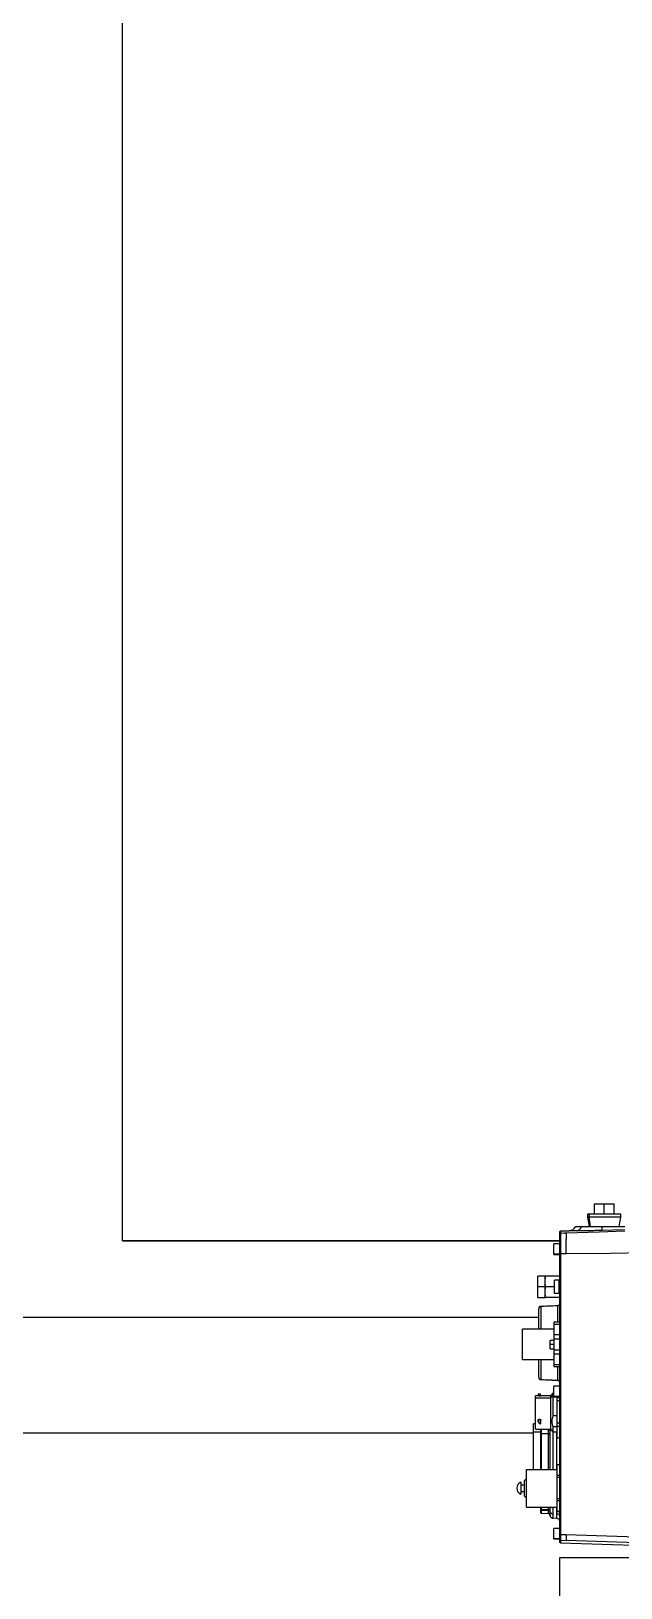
# Model space of a CAD drawing. Header units: millimetres. Extents: x -356 to 237, y 0 to 365.
# Drawn here: x 85.37 to 100.71, y 37.41 to 77.9 of the extents above; entities that cross this region are included whole.
import ezdxf

# ---------------------------------------------------------------- set-up
doc = ezdxf.new("R2010")
doc.units = ezdxf.units.MM

msp = doc.modelspace()

# ---------------------------------------------------------------- linework, layer by layer
at = {"color": 7, "linetype": 'Continuous', "lineweight": 25}
for p, q in [((87.741, 46.437), (87.741, 85.807)), ((87.741, 46.437), (87.741, 85.807)), ((100.007, 47.4), (100.007, 47.124)), ((100.007, 47.4), (100.269, 47.4)), ((100.269, 47.124), (100.269, 47.4)), ((100.269, 47.4), (100.53, 47.4)), ((100.53, 47.124), (100.53, 47.4)), ((99.835, 47.124), (99.835, 47.045)), ((99.877, 47.124), (99.835, 47.124)), ((99.835, 47.045), (99.879, 46.809)), ((99.877, 47.045), (99.835, 47.045)), ((99.877, 47.124), (99.877, 47.045)), ((100.702, 47.124), (99.877, 47.124)), ((100.702, 47.045), (99.877, 47.045)), ((99.916, 46.809), (99.877, 47.045)), ((100.658, 46.809), (100.702, 47.045)), ((100.702, 47.045), (100.702, 47.124)), ((99.119, 46.616), (99.119, 46.67)), ((99.119, 46.093), (99.119, 46.616)), ((99.138, 46.69), (99.361, 46.698)), ((99.138, 46.69), (99.138, 46.636)), ((99.138, 46.636), (99.138, 46.1)), ((99.284, 46.641), (99.284, 46.48)), ((99.532, 46.809), (99.681, 46.809)), ((99.681, 46.809), (100.219, 46.809)), ((100.802, 46.723), (100.212, 46.704)), ((100.219, 46.809), (100.809, 46.809)), ((99.119, 46.437), (87.741, 46.437)), ((87.741, 46.437), (99.119, 46.437)), ((99.119, 46.356), (98.961, 46.356)), ((98.961, 46.086), (98.961, 46.356)), ((99.284, 46.392), (99.284, 46.48)), ((99.284, 46.102), (99.284, 46.392)), ((99.119, 46.086), (98.961, 46.086)), ((98.961, 46.081), (98.961, 46.086)), ((98.961, 46.081), (99.119, 46.081)), ((99.119, 38.8), (99.119, 46.093)), ((99.138, 46.1), (99.138, 38.8)), ((98.725, 45.512), (98.548, 45.512)), ((98.548, 45.237), (98.548, 45.512)), ((98.737, 45.515), (98.725, 45.378)), ((98.725, 45.512), (98.737, 45.515)), ((98.725, 45.512), (98.725, 45.378)), ((98.725, 45.378), (98.725, 45.237)), ((98.725, 45.378), (98.737, 45.242)), ((99.108, 45.515), (98.737, 45.515)), ((98.981, 45.06), (98.981, 45.413)), ((99.099, 45.413), (98.981, 45.413)), ((99.111, 45.414), (99.099, 45.413)), ((99.099, 45.237), (99.099, 45.413)), ((99.108, 45.515), (99.116, 45.416)), ((99.119, 45.512), (99.108, 45.515)), ((99.111, 45.237), (99.111, 45.414)), ((98.725, 45.237), (98.548, 45.237)), ((98.548, 44.961), (98.548, 45.237)), ((98.548, 44.961), (98.725, 44.961)), ((98.737, 45.242), (98.725, 45.103)), ((98.725, 45.237), (98.725, 45.103)), ((98.725, 45.103), (98.737, 44.964)), ((98.725, 45.103), (98.725, 44.961)), ((98.737, 44.964), (98.725, 44.961)), ((98.725, 44.961), (98.737, 44.959)), ((98.737, 45.242), (98.981, 45.242)), ((99.108, 44.964), (98.737, 44.964)), ((99.108, 44.959), (98.737, 44.959)), ((99.099, 45.06), (98.981, 45.06)), ((99.099, 45.237), (99.111, 45.237)), ((99.099, 45.06), (99.099, 45.237)), ((99.099, 45.06), (99.111, 45.06)), ((99.115, 45.058), (99.108, 44.964)), ((99.108, 44.964), (99.119, 44.961)), ((99.119, 44.961), (99.108, 44.959)), ((99.111, 45.237), (99.119, 45.237)), ((99.111, 45.06), (99.111, 45.237)), ((98.568, 44.134), (98.568, 44.668)), ((99.066, 44.747), (98.624, 44.727)), ((98.625, 44.724), (98.625, 44.134)), ((99.063, 44.747), (99.062, 44.747)), ((99.062, 44.317), (99.062, 44.744)), ((98.568, 44.437), (49.977, 44.437)), ((98.145, 43.339), (98.145, 44.134)), ((98.965, 44.134), (98.145, 44.134)), ((99.119, 44.317), (98.965, 44.317)), ((98.965, 44.317), (98.965, 44.261)), ((99.119, 44.261), (98.965, 44.261)), ((98.965, 44.261), (98.965, 43.989)), ((98.965, 43.845), (98.867, 43.845)), ((98.867, 43.737), (98.867, 43.845)), ((98.965, 43.737), (98.867, 43.737)), ((98.867, 43.628), (98.867, 43.737)), ((99.119, 43.989), (98.965, 43.989)), ((98.965, 43.989), (98.965, 43.887)), ((98.965, 43.887), (99.119, 43.887)), ((98.965, 43.887), (98.965, 43.586)), ((98.965, 43.339), (98.145, 43.339)), ((98.568, 42.884), (98.568, 43.339)), ((98.625, 43.339), (98.625, 42.828)), ((98.867, 43.628), (98.965, 43.628)), ((99.119, 43.586), (98.965, 43.586)), ((98.965, 43.586), (98.965, 43.484)), ((99.119, 43.484), (98.965, 43.484)), ((98.965, 43.484), (98.965, 43.212)), ((99.119, 43.212), (98.965, 43.212)), ((98.965, 43.212), (98.965, 43.156)), ((99.119, 43.156), (98.965, 43.156)), ((99.062, 42.808), (99.062, 43.156)), ((98.624, 42.825), (99.066, 42.805)), ((99.119, 42.656), (98.961, 42.656)), ((98.961, 42.386), (98.961, 42.656)), ((98.554, 42.403), (98.485, 42.403)), ((98.485, 42.349), (98.485, 42.403)), ((98.485, 41.532), (98.485, 42.349)), ((98.485, 42.349), (98.874, 42.349)), ((98.556, 42.443), (98.553, 42.403)), ((98.619, 42.443), (98.556, 42.443)), ((98.557, 42.403), (98.56, 42.443)), ((98.593, 42.398), (98.596, 42.438)), ((98.615, 42.397), (98.611, 42.442)), ((98.622, 42.403), (98.619, 42.443)), ((98.874, 42.403), (98.62, 42.403)), ((98.938, 42.468), (98.874, 42.403)), ((98.874, 42.349), (98.938, 42.406)), ((98.874, 42.403), (98.874, 42.349)), ((98.874, 42.349), (98.874, 41.532)), ((98.961, 42.468), (98.938, 42.468)), ((98.938, 42.468), (98.938, 42.406)), ((98.938, 42.406), (98.938, 41.882)), ((99.119, 42.386), (98.961, 42.386)), ((98.961, 42.38), (98.961, 42.386)), ((98.961, 42.38), (99.119, 42.38)), ((99.048, 42.353), (99.048, 42.38)), ((99.119, 42.353), (99.048, 42.353)), ((99.048, 42.271), (99.048, 42.353)), ((99.119, 42.271), (99.048, 42.271)), ((99.048, 41.688), (99.048, 42.271)), ((98.552, 41.756), (98.556, 41.735)), ((98.553, 41.766), (98.556, 41.748)), ((98.553, 41.757), (98.556, 41.739)), ((98.556, 41.739), (98.556, 41.748)), ((98.579, 41.699), (98.56, 41.726)), ((98.585, 41.796), (98.589, 41.796)), ((98.585, 41.796), (98.585, 41.774)), ((98.585, 41.774), (98.589, 41.774)), ((98.589, 41.796), (98.589, 41.774)), ((98.611, 41.724), (98.611, 41.699)), ((98.622, 41.766), (98.619, 41.748)), ((98.622, 41.759), (98.619, 41.741)), ((98.619, 41.737), (98.622, 41.757)), ((98.619, 41.748), (98.619, 41.741)), ((99.048, 41.882), (98.938, 41.882)), ((49.977, 41.437), (98.434, 41.437)), ((98.485, 41.676), (98.434, 41.676)), ((98.434, 41.46), (98.434, 41.676)), ((98.434, 40.489), (98.434, 41.46)), ((98.627, 41.46), (98.434, 41.46)), ((98.485, 41.532), (98.874, 41.532)), ((98.579, 41.699), (98.611, 41.699)), ((98.611, 41.677), (98.615, 41.698)), ((98.615, 41.698), (98.612, 41.679)), ((98.627, 41.429), (98.627, 41.532)), ((98.627, 41.422), (98.627, 41.427)), ((98.627, 41.422), (98.631, 41.422)), ((98.627, 40.489), (98.627, 41.422)), ((98.631, 41.532), (98.631, 41.426)), ((98.631, 41.426), (98.825, 41.419)), ((98.825, 41.415), (98.631, 41.422)), ((98.631, 41.422), (98.631, 40.489)), ((98.825, 41.514), (98.825, 41.532)), ((98.825, 41.419), (98.825, 41.514)), ((98.825, 40.489), (98.825, 41.415)), ((98.864, 41.532), (98.863, 41.496)), ((98.863, 40.489), (98.863, 41.496)), ((98.874, 41.532), (98.938, 41.468)), ((98.938, 41.597), (98.938, 41.468)), ((99.048, 41.597), (98.938, 41.597)), ((98.938, 41.468), (99.048, 41.468)), ((98.939, 41.468), (98.939, 40.489)), ((99.043, 40.489), (99.043, 41.468)), ((99.119, 41.688), (99.048, 41.688)), ((99.048, 41.604), (99.048, 41.688)), ((99.119, 41.604), (99.048, 41.604)), ((99.048, 41.303), (99.048, 41.604)), ((99.119, 41.303), (99.048, 41.303)), ((99.048, 41.3), (99.048, 41.303)), ((99.119, 41.3), (99.048, 41.3)), ((98.251, 40.489), (99.048, 40.489)), ((98.251, 39.509), (98.251, 40.489)), ((99.119, 40.604), (99.048, 40.604)), ((99.119, 40.604), (99.048, 40.604)), ((99.048, 40.327), (99.048, 40.604)), ((99.048, 40.604), (99.048, 40.604)), ((98.105, 40.157), (98.105, 39.842)), ((98.105, 40.088), (98.192, 40.088)), ((98.192, 40.196), (98.251, 40.255)), ((98.192, 40.196), (98.192, 39.802)), ((99.119, 40.327), (99.048, 40.327)), ((99.048, 40.276), (99.048, 40.327)), ((99.119, 40.276), (99.048, 40.276)), ((99.048, 39.722), (99.048, 40.276)), ((98.105, 39.911), (98.192, 39.911)), ((98.192, 39.802), (98.251, 39.743)), ((99.119, 39.722), (99.048, 39.722)), ((99.048, 39.671), (99.048, 39.722)), ((98.251, 39.509), (99.048, 39.509)), ((98.627, 39.461), (98.627, 39.509)), ((98.627, 39.432), (98.627, 39.461)), ((98.627, 39.351), (98.627, 39.432)), ((98.631, 39.509), (98.631, 39.457)), ((98.631, 39.457), (98.825, 39.45)), ((98.631, 39.457), (98.631, 39.429)), ((98.631, 39.429), (98.825, 39.424)), ((98.631, 39.429), (98.631, 39.347)), ((98.631, 39.347), (98.825, 39.34)), ((98.825, 39.45), (98.825, 39.509)), ((98.825, 39.424), (98.825, 39.45)), ((98.825, 39.34), (98.825, 39.424)), ((98.863, 39.509), (98.863, 39.49)), ((98.863, 39.389), (98.863, 39.49)), ((98.863, 39.297), (98.863, 39.389)), ((99.119, 39.671), (99.048, 39.671)), ((99.048, 39.395), (99.048, 39.671)), ((99.119, 39.395), (99.048, 39.395)), ((99.048, 39.394), (99.048, 39.395)), ((99.048, 39.394), (99.119, 39.394)), ((99.043, 39.214), (98.939, 39.218)), ((99.119, 38.955), (98.961, 38.955)), ((98.961, 38.685), (98.961, 38.955)), ((99.119, 38.685), (98.961, 38.685)), ((98.961, 38.679), (98.961, 38.685)), ((98.961, 38.679), (99.119, 38.679)), ((99.138, 38.8), (99.119, 38.8)), ((99.119, 38.667), (99.119, 38.8)), ((99.119, 38.601), (99.119, 38.667)), ((99.138, 38.8), (99.284, 38.8)), ((99.138, 38.8), (99.138, 38.647)), ((99.138, 38.647), (99.284, 38.642)), ((99.138, 38.647), (99.138, 38.582)), ((99.138, 38.582), (101.304, 38.506)), ((99.284, 38.8), (101.392, 38.728)), ((99.284, 38.8), (99.284, 38.642)), ((101.402, 38.57), (99.284, 38.642)), ((99.111, 38.187), (99.111, 35.187)), ((171.111, 38.187), (99.111, 38.187))]:
    msp.add_line(p, q, dxfattribs=at)
at = {"color": 7, "linetype": 'Continuous', "lineweight": 25, "flags": 128}
for points in [[(99.138, 46.636), (99.22, 46.639), (99.284, 46.641)], [(99.284, 46.641), (100.137, 46.67), (100.807, 46.694)], [(99.138, 46.1), (99.22, 46.101), (99.284, 46.102)], [(99.284, 46.102), (100.425, 46.117), (101.321, 46.128)], [(98.863, 41.496), (98.862, 41.499), (98.86, 41.503), (98.857, 41.506), (98.852, 41.508), (98.846, 41.511), (98.84, 41.512), (98.833, 41.513), (98.825, 41.514)], [(98.863, 39.297), (98.864, 39.282), (98.869, 39.268)]]:
    msp.add_lwpolyline(points, dxfattribs=at)
at = {"color": 7, "linetype": 'Continuous', "lineweight": 25}
for centre, radius, start, end in [((99.523, 46.852), 0.163, 276.8724, 344.7961), ((99.86, 46.781), 0.36, 347.6045, 4.4667), ((99.111, 45.421), 0.00787, 271.9956, 359.9859), ((99.111, 45.052), 0.00787, 0.0056, 88.0044), ((98.627, 44.668), 0.0591, 92.6123, 180.0003), ((98.625, 44.667), 0.0573, 90.2582, 178.3172), ((98.615, 44.724), 0.0101, 0.6418, 20.3086), ((99.062, 44.801), 0.0574, 270.4311, 358.4842), ((98.625, 42.885), 0.0573, 181.6828, 269.7418), ((98.627, 42.884), 0.0591, 179.9997, 267.3877), ((98.615, 42.828), 0.0101, 339.6914, 359.3582), ((99.062, 42.75), 0.0574, 1.5146, 89.5712), ((98.584, 41.746), 0.0281, 86.4645, 175.9656), ((98.579, 41.74), 0.0237, 180.2967, 215.15), ((98.591, 41.746), 0.0281, 4.0324, 93.5375), ((98.595, 41.741), 0.0244, 312.6105, 359.3134), ((98.631, 41.429), 0.00394, 179.999, 268.0372), ((98.63, 41.428), 0.00345, 190.8829, 275.8964), ((98.824, 41.379), 0.0394, 0.0014, 87.9996), ((98.797, 41.417), 0.0283, 356.0094, 3.9906), ((98.169, 39.999), 0.17, 111.9616, 248.0384), ((98.631, 39.461), 0.00394, 180.0161, 268.0372), ((98.63, 39.433), 0.00357, 187.1394, 274.0894), ((98.631, 39.351), 0.00394, 179.9819, 268.0372), ((98.824, 39.411), 0.0394, 359.9985, 88.0025), ((98.828, 39.388), 0.0357, 7.0837, 94.1512), ((98.824, 39.301), 0.0394, 0.0044, 87.9967), ((98.84, 39.488), 0.023, 5.6505, 66.474), ((98.931, 39.402), 0.069, 190.8632, 275.9213), ((99.051, 39.261), 0.069, 10.8672, 95.919), ((98.942, 39.297), 0.0787, 241.3625, 268.0063), ((99.04, 39.136), 0.0787, 0.0014, 87.9996), ((99.139, 38.667), 0.0197, 180.003, 268.0081)]:
    msp.add_arc(centre, radius, start, end, dxfattribs=at)
for points, knots in [([(99.119, 46.67), (99.119, 46.673), (99.12, 46.679), (99.125, 46.685), (99.131, 46.689), (99.136, 46.69), (99.138, 46.69)], [0, 0, 0, 0, 0.270762, 0.562401, 0.789353, 1, 1, 1, 1]), ([(99.138, 46.636), (99.135, 46.635), (99.132, 46.635), (99.127, 46.632), (99.123, 46.629), (99.12, 46.624), (99.119, 46.619), (99.119, 46.616)], [0, 0, 0, 0, 0.246756, 0.375371, 0.507046, 0.754805, 1, 1, 1, 1]), ([(99.361, 46.698), (99.379, 46.7), (99.415, 46.704), (99.462, 46.727), (99.504, 46.762), (99.522, 46.793), (99.532, 46.809)], [0, 0, 0, 0, 0.251971, 0.499717, 0.734128, 1, 1, 1, 1]), ([(99.543, 46.69), (99.514, 46.69), (99.466, 46.69), (99.409, 46.693), (99.376, 46.692), (99.364, 46.697), (99.361, 46.698)], [0, 0, 0, 0, 0.468437, 0.798036, 0.94767, 1, 1, 1, 1]), ([(100.212, 46.704), (100.164, 46.702), (100.07, 46.699), (99.931, 46.696), (99.794, 46.693), (99.665, 46.69), (99.581, 46.69), (99.543, 46.69)], [0, 0, 0, 0, 0.2130806, 0.4230502, 0.6213212, 0.8292483, 1, 1, 1, 1]), ([(99.138, 46.1), (99.137, 46.1), (99.134, 46.1), (99.131, 46.099), (99.127, 46.099), (99.124, 46.098), (99.121, 46.096), (99.119, 46.095), (99.119, 46.093), (99.119, 46.093)], [0, 0, 0, 0, 0.169317, 0.337606, 0.498731, 0.646387, 0.830721, 0.919069, 1, 1, 1, 1]), ([(99.062, 44.744), (98.98, 44.74), (98.835, 44.734), (98.689, 44.727), (98.625, 44.724)], [0, 0, 0, 0, 0.56, 1, 1, 1, 1]), ([(99.062, 44.744), (99.062, 44.745), (99.062, 44.746), (99.062, 44.747), (99.063, 44.747)], [0, 0, 0, 0, 0.933082, 1, 1, 1, 1]), ([(99.119, 44.8), (99.119, 44.798), (99.118, 44.792), (99.115, 44.784), (99.11, 44.774), (99.103, 44.765), (99.094, 44.757), (99.081, 44.75), (99.07, 44.748), (99.063, 44.747)], [0, 0, 0, 0, 0.077814, 0.190263, 0.323708, 0.46457, 0.60519, 0.742654, 1, 1, 1, 1]), ([(99.115, 44.779), (99.114, 44.779), (99.112, 44.779), (99.11, 44.774), (99.106, 44.769), (99.103, 44.764), (99.098, 44.759), (99.094, 44.755), (99.089, 44.752), (99.078, 44.748), (99.07, 44.748), (99.063, 44.747)], [0, 0, 0, 0, 0.030842, 0.107473, 0.206764, 0.31056, 0.410228, 0.503738, 0.59218, 0.67735, 1, 1, 1, 1]), ([(98.625, 42.828), (98.706, 42.824), (98.852, 42.817), (98.998, 42.811), (99.062, 42.808)], [0, 0, 0, 0, 0.560002, 1, 1, 1, 1]), ([(99.063, 42.805), (99.062, 42.805), (99.062, 42.806), (99.062, 42.807), (99.062, 42.808)], [0, 0, 0, 0, 0.066389, 1, 1, 1, 1]), ([(99.063, 42.805), (99.066, 42.804), (99.073, 42.804), (99.082, 42.801), (99.089, 42.797), (99.094, 42.794), (99.098, 42.791), (99.102, 42.787), (99.105, 42.786), (99.106, 42.785)], [0, 0, 0, 0, 0.215511, 0.444296, 0.563569, 0.685034, 0.805729, 0.919725, 1, 1, 1, 1]), ([(99.063, 42.805), (99.07, 42.804), (99.081, 42.802), (99.094, 42.794), (99.103, 42.787), (99.11, 42.778), (99.115, 42.769), (99.118, 42.76), (99.119, 42.754), (99.119, 42.752)], [0, 0, 0, 0, 0.256806, 0.394219, 0.533807, 0.670857, 0.798831, 0.910489, 1, 1, 1, 1]), ([(98.557, 42.403), (98.556, 42.403), (98.555, 42.404), (98.554, 42.403), (98.554, 42.403)], [0, 0, 0, 0, 0.994067, 1, 1, 1, 1]), ([(98.556, 42.443), (98.556, 42.443), (98.558, 42.443), (98.559, 42.443), (98.56, 42.443)], [0, 0, 0, 0, 0.255499, 1, 1, 1, 1]), ([(98.593, 42.398), (98.586, 42.4), (98.575, 42.402), (98.563, 42.403), (98.557, 42.403)], [0, 0, 0, 0, 0.559314, 1, 1, 1, 1]), ([(98.56, 42.443), (98.567, 42.442), (98.579, 42.442), (98.591, 42.439), (98.596, 42.438)], [0, 0, 0, 0, 0.560777, 1, 1, 1, 1]), ([(98.615, 42.399), (98.615, 42.399), (98.614, 42.398), (98.612, 42.398), (98.61, 42.397), (98.606, 42.397), (98.603, 42.397), (98.599, 42.397), (98.596, 42.397), (98.594, 42.398), (98.593, 42.398)], [0, 0, 0, 0, 0.035263, 0.117453, 0.242583, 0.398641, 0.570739, 0.739893, 0.887447, 1, 1, 1, 1]), ([(98.596, 42.438), (98.597, 42.438), (98.598, 42.438), (98.6, 42.438), (98.603, 42.438), (98.605, 42.438), (98.608, 42.438), (98.61, 42.438), (98.611, 42.438), (98.611, 42.439), (98.612, 42.439)], [0, 0, 0, 0, 0.112634, 0.26046, 0.429822, 0.602243, 0.758796, 0.884143, 0.966281, 1, 1, 1, 1]), ([(98.611, 42.443), (98.613, 42.443), (98.616, 42.443), (98.618, 42.443), (98.619, 42.443)], [0, 0, 0, 0, 0.739628, 1, 1, 1, 1]), ([(98.612, 42.439), (98.611, 42.44), (98.611, 42.441), (98.611, 42.442), (98.611, 42.443)], [0, 0, 0, 0, 0.745405, 1, 1, 1, 1]), ([(98.553, 41.766), (98.553, 41.77), (98.554, 41.778), (98.562, 41.788), (98.573, 41.795), (98.581, 41.796), (98.585, 41.796)], [0, 0, 0, 0, 0.236038, 0.481739, 0.737167, 1, 1, 1, 1]), ([(98.553, 41.757), (98.553, 41.759), (98.553, 41.762), (98.553, 41.765), (98.553, 41.766)], [0, 0, 0, 0, 0.558501, 1, 1, 1, 1]), ([(98.589, 41.796), (98.594, 41.796), (98.602, 41.795), (98.613, 41.788), (98.621, 41.778), (98.622, 41.77), (98.622, 41.766)], [0, 0, 0, 0, 0.262181, 0.518044, 0.763232, 1, 1, 1, 1]), ([(98.615, 41.728), (98.615, 41.724), (98.615, 41.714), (98.615, 41.704), (98.615, 41.698)], [0, 0, 0, 0, 0.392426, 1, 1, 1, 1]), ([(98.622, 41.766), (98.622, 41.765), (98.622, 41.762), (98.622, 41.76), (98.622, 41.759)], [0, 0, 0, 0, 0.561128, 1, 1, 1, 1]), ([(98.938, 41.882), (98.931, 41.858), (98.916, 41.812), (98.909, 41.74), (98.916, 41.667), (98.931, 41.621), (98.938, 41.597)], [0, 0, 0, 0, 0.250215, 0.499815, 0.748409, 1, 1, 1, 1]), ([(98.579, 41.699), (98.582, 41.694), (98.588, 41.687), (98.594, 41.679), (98.596, 41.675)], [0, 0, 0, 0, 0.564465, 1, 1, 1, 1]), ([(98.596, 41.675), (98.597, 41.675), (98.598, 41.674), (98.6, 41.672), (98.603, 41.672), (98.605, 41.672), (98.608, 41.673), (98.61, 41.675), (98.611, 41.677), (98.611, 41.678), (98.612, 41.679)], [0, 0, 0, 0, 0.1204357, 0.2494855, 0.3848073, 0.5211514, 0.6526667, 0.7761938, 0.8907044, 1, 1, 1, 1]), ([(98.612, 41.679), (98.611, 41.683), (98.611, 41.689), (98.611, 41.696), (98.611, 41.699)], [0, 0, 0, 0, 0.5553903, 1, 1, 1, 1]), ([(98.631, 41.424), (98.631, 41.424), (98.631, 41.423), (98.631, 41.422), (98.631, 41.422), (98.631, 41.422)], [0, 0, 0, 0, 0.444497, 0.712526, 1, 1, 1, 1]), ([(98.863, 41.379), (98.863, 41.384), (98.861, 41.393), (98.854, 41.403), (98.846, 41.409), (98.839, 41.412), (98.832, 41.414), (98.827, 41.415), (98.825, 41.415)], [0, 0, 0, 0, 0.228474, 0.482151, 0.614001, 0.744777, 0.873819, 1, 1, 1, 1]), ([(98.863, 41.379), (98.863, 41.384), (98.862, 41.394), (98.855, 41.403), (98.852, 41.407)], [0, 0, 0, 0, 0.481121, 1, 1, 1, 1]), ([(98.938, 39.509), (98.938, 39.492), (98.938, 39.452), (98.938, 39.394), (98.938, 39.352), (98.938, 39.333)], [0, 0, 0, 0, 0.295784, 0.675679, 1, 1, 1, 1]), ([(98.938, 39.333), (98.938, 39.318), (98.938, 39.29), (98.938, 39.254), (98.938, 39.231), (98.939, 39.221), (98.939, 39.218)], [0, 0, 0, 0, 0.409062, 0.725624, 0.928673, 1, 1, 1, 1]), ([(99.043, 39.214), (99.043, 39.217), (99.044, 39.228), (99.044, 39.25), (99.044, 39.286), (99.044, 39.314), (99.044, 39.33)], [0, 0, 0, 0, 0.071059, 0.274045, 0.59069, 1, 1, 1, 1]), ([(99.044, 39.33), (99.044, 39.349), (99.044, 39.39), (99.044, 39.45), (99.044, 39.49), (99.044, 39.509)], [0, 0, 0, 0, 0.317654, 0.689772, 1, 1, 1, 1]), ([(98.868, 39.268), (98.872, 39.261), (98.879, 39.247), (98.896, 39.232), (98.917, 39.222), (98.932, 39.22), (98.939, 39.22)], [0, 0, 0, 0, 0.2565569, 0.5151296, 0.7655663, 1, 1, 1, 1]), ([(99.138, 38.582), (99.135, 38.582), (99.13, 38.583), (99.123, 38.588), (99.12, 38.595), (99.119, 38.599), (99.119, 38.601)], [0, 0, 0, 0, 0.270625, 0.56228, 0.789274, 1, 1, 1, 1])]:
    msp.add_open_spline(points, degree=3, knots=knots, dxfattribs=at)

doc.saveas('drawing.dxf')
